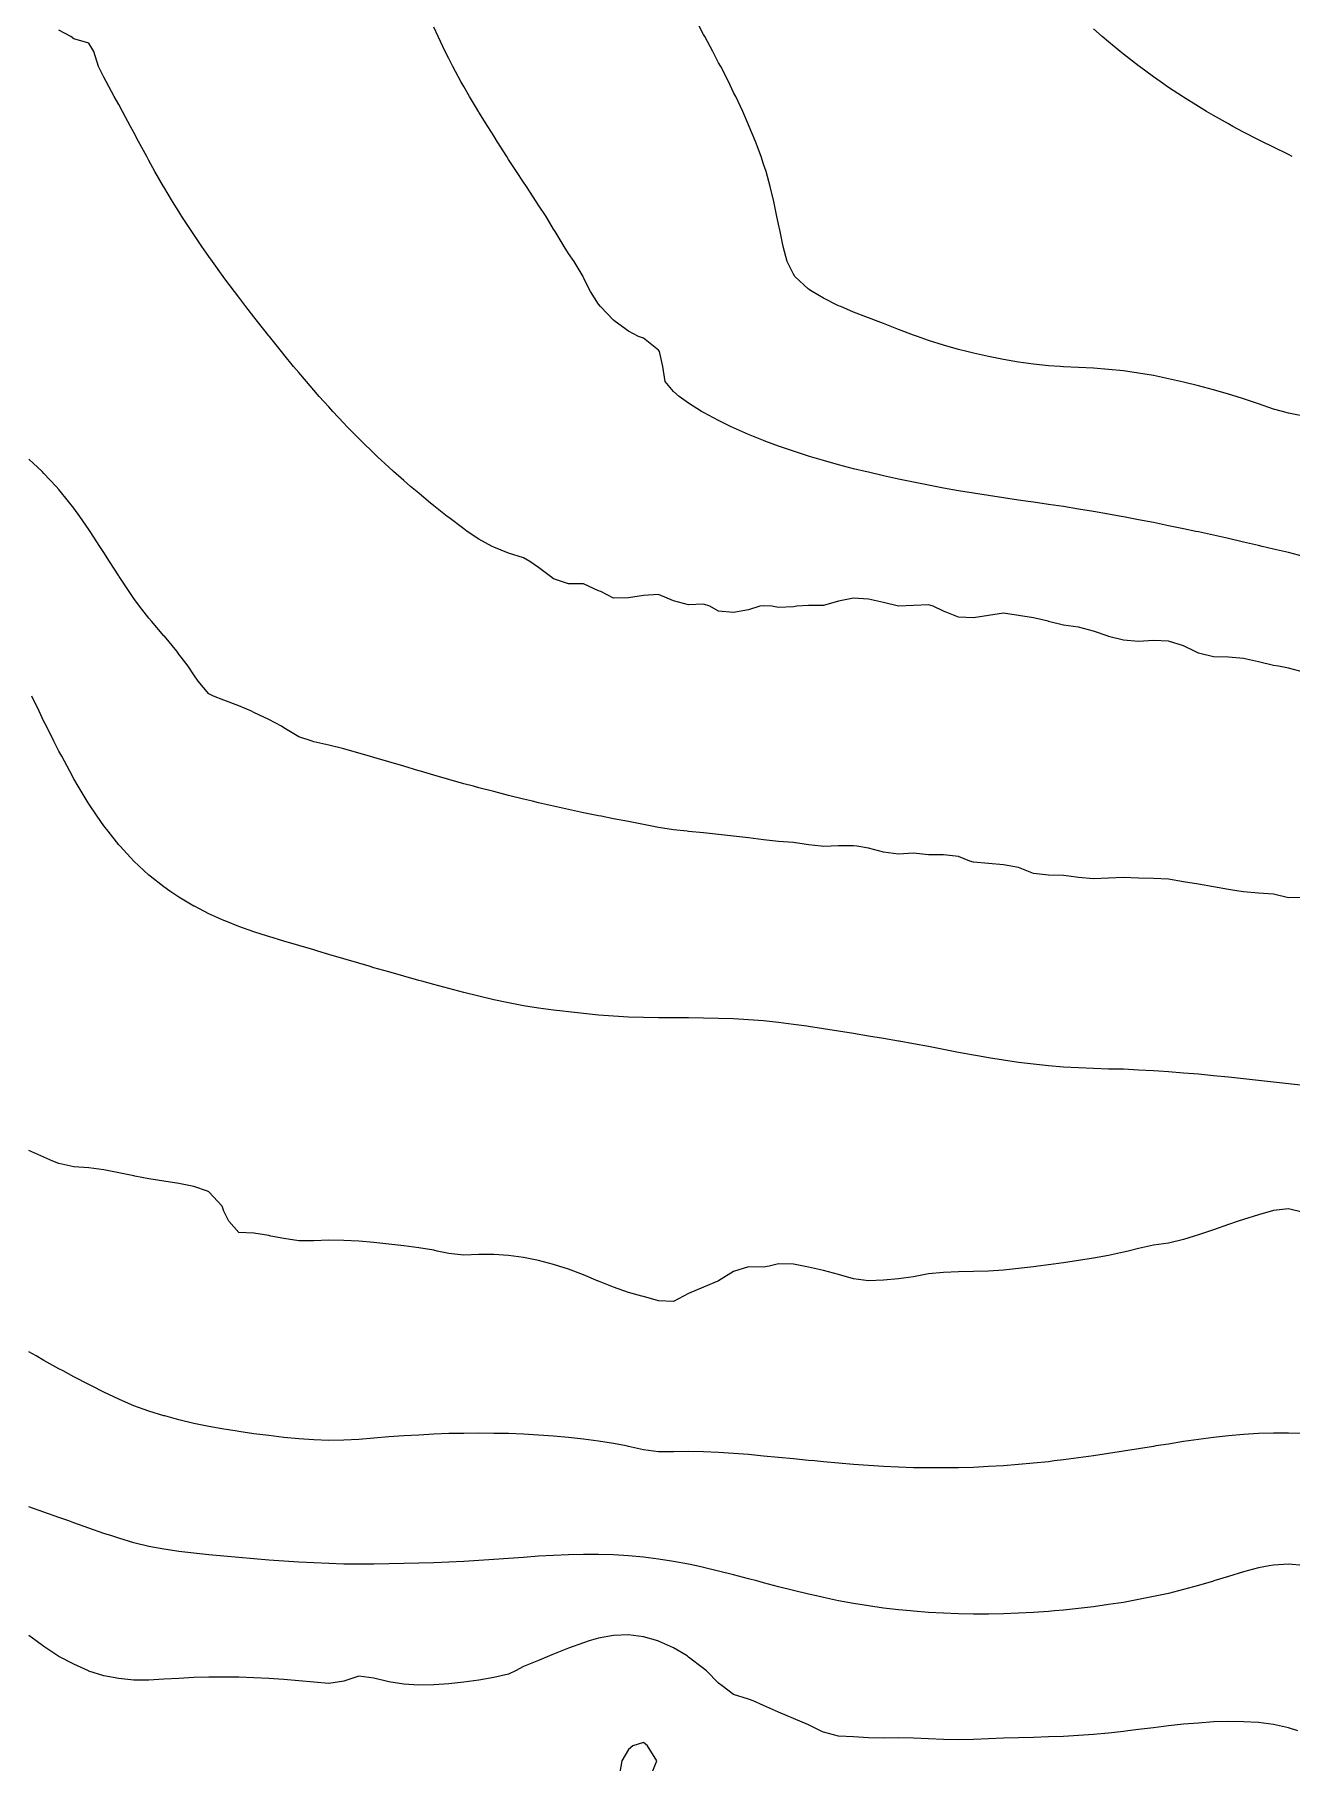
# Model space of a CAD drawing. Extents: x 771911 to 772814, y 1416488 to 1417835.
# Drawn here: x 772193.8 to 772277.6, y 1417049.1 to 1417164.3 of the extents above; entities that cross this region are included whole.
import ezdxf

# ---------------------------------------------------------------- set-up
doc = ezdxf.new("R2010")
doc.units = 0
doc.header["$MEASUREMENT"] = 0
for name, color, linetype in [('751.5', 1, 'CONTINUOUS'), ('752', 1, 'CONTINUOUS'), ('752.5', 1, 'CONTINUOUS'), ('753', 1, 'CONTINUOUS'), ('753.5', 1, 'CONTINUOUS'), ('754', 1, 'CONTINUOUS'), ('754.5', 1, 'CONTINUOUS'), ('755', 1, 'CONTINUOUS'), ('755.5', 1, 'CONTINUOUS'), ('756', 1, 'CONTINUOUS'), ('756.5', 1, 'CONTINUOUS')]:
    doc.layers.add(name, color=color, linetype=linetype)

msp = doc.modelspace()

# ---------------------------------------------------------------- linework, layer by layer
at = {"layer": '751.5', "color": 0, "linetype": 'Continuous'}
msp.add_polyline3d([(772234.91, 1417048.21, 751.5), (772235.31, 1417049.21, 751.5), (772234.7, 1417050.21, 751.5), (772234.43, 1417050.44, 751.5), (772233.7, 1417050.21, 751.5), (772233.43, 1417049.96, 751.5), (772232.97, 1417049.21, 751.5), (772232.81, 1417048.21, 751.5)], dxfattribs=at)
at = {"layer": '752', "color": 0, "linetype": 'Continuous'}
msp.add_polyline3d([(772278.06, 1417051.21, 752), (772277.43, 1417051.4, 752), (772276.43, 1417051.64, 752), (772275.43, 1417051.76, 752), (772274.43, 1417051.82, 752), (772273.43, 1417051.83, 752), (772272.43, 1417051.8, 752), (772271.43, 1417051.73, 752), (772270.43, 1417051.65, 752), (772269.43, 1417051.54, 752), (772268.43, 1417051.42, 752), (772267.43, 1417051.29, 752), (772266.73, 1417051.21, 752), (772266.43, 1417051.17, 752), (772265.43, 1417051.06, 752), (772264.43, 1417050.96, 752), (772263.43, 1417050.89, 752), (772262.43, 1417050.84, 752), (772261.43, 1417050.8, 752), (772260.43, 1417050.77, 752), (772259.43, 1417050.74, 752), (772258.43, 1417050.71, 752), (772257.43, 1417050.67, 752), (772256.43, 1417050.64, 752), (772255.43, 1417050.62, 752), (772254.43, 1417050.64, 752), (772253.43, 1417050.68, 752), (772252.43, 1417050.73, 752), (772251.43, 1417050.75, 752), (772250.43, 1417050.72, 752), (772249.43, 1417050.74, 752), (772248.43, 1417050.82, 752), (772247.43, 1417050.86, 752), (772246.43, 1417051.12, 752), (772246.23, 1417051.21, 752), (772245.43, 1417051.6, 752), (772244.43, 1417052.03, 752), (772244.01, 1417052.21, 752), (772243.43, 1417052.45, 752), (772242.43, 1417052.9, 752), (772241.74, 1417053.21, 752), (772241.43, 1417053.33, 752), (772240.43, 1417053.64, 752), (772239.66, 1417054.21, 752), (772239.43, 1417054.38, 752), (772238.63, 1417055.21, 752), (772238.43, 1417055.36, 752), (772237.43, 1417056.13, 752), (772237.33, 1417056.21, 752), (772236.43, 1417056.74, 752), (772235.43, 1417057.19, 752), (772235.38, 1417057.21, 752), (772234.43, 1417057.49, 752), (772233.43, 1417057.61, 752), (772232.43, 1417057.56, 752), (772231.43, 1417057.38, 752), (772230.8, 1417057.21, 752), (772230.43, 1417057.09, 752), (772229.43, 1417056.73, 752), (772228.43, 1417056.32, 752), (772228.15, 1417056.21, 752), (772227.43, 1417055.91, 752), (772226.43, 1417055.51, 752), (772225.89, 1417055.21, 752), (772225.43, 1417054.99, 752), (772224.43, 1417054.77, 752), (772223.43, 1417054.6, 752), (772222.43, 1417054.45, 752), (772221.43, 1417054.34, 752), (772220.43, 1417054.28, 752), (772219.43, 1417054.26, 752), (772218.43, 1417054.32, 752), (772217.43, 1417054.48, 752), (772216.43, 1417054.72, 752), (772215.43, 1417054.85, 752), (772214.43, 1417054.53, 752), (772213.43, 1417054.37, 752), (772212.43, 1417054.45, 752), (772211.43, 1417054.55, 752), (772210.43, 1417054.63, 752), (772209.43, 1417054.7, 752), (772208.43, 1417054.75, 752), (772207.43, 1417054.79, 752), (772206.43, 1417054.8, 752), (772205.43, 1417054.79, 752), (772204.43, 1417054.76, 752), (772203.43, 1417054.71, 752), (772202.43, 1417054.65, 752), (772201.43, 1417054.59, 752), (772200.43, 1417054.6, 752), (772199.43, 1417054.69, 752), (772198.43, 1417054.87, 752), (772197.43, 1417055.19, 752), (772197.4, 1417055.21, 752), (772196.43, 1417055.65, 752), (772195.43, 1417056.17, 752), (772195.36, 1417056.21, 752), (772194.43, 1417056.84, 752), (772193.92, 1417057.21, 752), (772193.43, 1417057.56, 752)], dxfattribs=at)
at = {"layer": '752.5', "color": 0, "linetype": 'Continuous'}
msp.add_polyline3d([(772278.43, 1417062.24, 752.5), (772277.43, 1417062.32, 752.5), (772276.43, 1417062.26, 752.5), (772276.14, 1417062.21, 752.5), (772275.43, 1417062.08, 752.5), (772274.43, 1417061.82, 752.5), (772273.43, 1417061.51, 752.5), (772272.46, 1417061.21, 752.5), (772272.43, 1417061.2, 752.5), (772271.43, 1417060.9, 752.5), (772270.43, 1417060.63, 752.5), (772269.43, 1417060.38, 752.5), (772268.65, 1417060.21, 752.5), (772268.43, 1417060.16, 752.5), (772267.43, 1417059.96, 752.5), (772266.43, 1417059.78, 752.5), (772265.43, 1417059.63, 752.5), (772264.43, 1417059.49, 752.5), (772263.43, 1417059.36, 752.5), (772262.43, 1417059.26, 752.5), (772261.83, 1417059.21, 752.5), (772261.43, 1417059.17, 752.5), (772260.43, 1417059.1, 752.5), (772259.43, 1417059.05, 752.5), (772258.43, 1417059.02, 752.5), (772257.43, 1417059, 752.5), (772256.43, 1417059, 752.5), (772255.43, 1417059.02, 752.5), (772254.43, 1417059.06, 752.5), (772253.43, 1417059.11, 752.5), (772252.43, 1417059.19, 752.5), (772252.22, 1417059.21, 752.5), (772251.43, 1417059.28, 752.5), (772250.43, 1417059.4, 752.5), (772249.43, 1417059.54, 752.5), (772248.43, 1417059.71, 752.5), (772247.43, 1417059.89, 752.5), (772246.43, 1417060.1, 752.5), (772245.95, 1417060.21, 752.5), (772245.43, 1417060.32, 752.5), (772244.43, 1417060.56, 752.5), (772243.43, 1417060.82, 752.5), (772242.43, 1417061.08, 752.5), (772241.97, 1417061.21, 752.5), (772241.43, 1417061.35, 752.5), (772240.43, 1417061.61, 752.5), (772239.43, 1417061.87, 752.5), (772238.43, 1417062.1, 752.5), (772237.95, 1417062.21, 752.5), (772237.43, 1417062.32, 752.5), (772236.43, 1417062.51, 752.5), (772235.43, 1417062.67, 752.5), (772234.43, 1417062.79, 752.5), (772233.43, 1417062.88, 752.5), (772232.43, 1417062.94, 752.5), (772231.43, 1417062.97, 752.5), (772230.43, 1417062.98, 752.5), (772229.43, 1417062.95, 752.5), (772228.43, 1417062.91, 752.5), (772227.43, 1417062.85, 752.5), (772226.43, 1417062.78, 752.5), (772225.43, 1417062.71, 752.5), (772224.43, 1417062.64, 752.5), (772223.43, 1417062.57, 752.5), (772222.43, 1417062.51, 752.5), (772221.43, 1417062.46, 752.5), (772220.43, 1417062.42, 752.5), (772219.43, 1417062.39, 752.5), (772218.43, 1417062.36, 752.5), (772217.43, 1417062.34, 752.5), (772216.43, 1417062.32, 752.5), (772215.43, 1417062.32, 752.5), (772214.43, 1417062.33, 752.5), (772213.43, 1417062.37, 752.5), (772212.43, 1417062.42, 752.5), (772211.43, 1417062.47, 752.5), (772210.43, 1417062.53, 752.5), (772209.43, 1417062.6, 752.5), (772208.43, 1417062.68, 752.5), (772207.43, 1417062.76, 752.5), (772206.43, 1417062.85, 752.5), (772205.43, 1417062.94, 752.5), (772204.43, 1417063.05, 752.5), (772203.43, 1417063.17, 752.5), (772203.17, 1417063.21, 752.5), (772202.43, 1417063.32, 752.5), (772201.43, 1417063.51, 752.5), (772200.43, 1417063.75, 752.5), (772199.43, 1417064.05, 752.5), (772198.97, 1417064.21, 752.5), (772198.43, 1417064.38, 752.5), (772197.43, 1417064.73, 752.5), (772196.43, 1417065.08, 752.5), (772196.09, 1417065.21, 752.5), (772195.43, 1417065.44, 752.5), (772194.43, 1417065.8, 752.5), (772193.43, 1417066.15, 752.5)], dxfattribs=at)
at = {"layer": '753', "color": 0, "linetype": 'Continuous'}
msp.add_polyline3d([(772278.43, 1417071.03, 753), (772277.43, 1417071.06, 753), (772276.43, 1417071.06, 753), (772275.43, 1417071.03, 753), (772274.43, 1417070.97, 753), (772273.43, 1417070.88, 753), (772272.43, 1417070.77, 753), (772271.43, 1417070.64, 753), (772270.43, 1417070.5, 753), (772269.43, 1417070.34, 753), (772268.58, 1417070.21, 753), (772268.43, 1417070.18, 753), (772267.43, 1417070.02, 753), (772266.43, 1417069.86, 753), (772265.43, 1417069.71, 753), (772264.43, 1417069.55, 753), (772263.43, 1417069.41, 753), (772262.43, 1417069.28, 753), (772261.81, 1417069.21, 753), (772261.43, 1417069.16, 753), (772260.43, 1417069.06, 753), (772259.43, 1417068.97, 753), (772258.43, 1417068.89, 753), (772257.43, 1417068.83, 753), (772256.43, 1417068.78, 753), (772255.43, 1417068.75, 753), (772254.43, 1417068.74, 753), (772253.43, 1417068.74, 753), (772252.43, 1417068.76, 753), (772251.43, 1417068.79, 753), (772250.43, 1417068.84, 753), (772249.43, 1417068.9, 753), (772248.43, 1417068.97, 753), (772247.43, 1417069.06, 753), (772246.43, 1417069.15, 753), (772245.82, 1417069.21, 753), (772245.43, 1417069.24, 753), (772244.43, 1417069.35, 753), (772243.43, 1417069.45, 753), (772242.43, 1417069.54, 753), (772241.43, 1417069.63, 753), (772240.43, 1417069.71, 753), (772239.43, 1417069.77, 753), (772238.43, 1417069.82, 753), (772237.43, 1417069.84, 753), (772236.43, 1417069.82, 753), (772235.43, 1417069.81, 753), (772234.43, 1417069.95, 753), (772233.43, 1417070.17, 753), (772233.26, 1417070.21, 753), (772232.43, 1417070.37, 753), (772231.43, 1417070.53, 753), (772230.43, 1417070.66, 753), (772229.43, 1417070.77, 753), (772228.43, 1417070.86, 753), (772227.43, 1417070.93, 753), (772226.43, 1417070.99, 753), (772225.43, 1417071.03, 753), (772224.43, 1417071.05, 753), (772223.43, 1417071.06, 753), (772222.43, 1417071.05, 753), (772221.43, 1417071.03, 753), (772220.43, 1417070.99, 753), (772219.43, 1417070.94, 753), (772218.43, 1417070.88, 753), (772217.43, 1417070.81, 753), (772216.43, 1417070.73, 753), (772215.43, 1417070.65, 753), (772214.43, 1417070.6, 753), (772213.43, 1417070.58, 753), (772212.43, 1417070.61, 753), (772211.43, 1417070.68, 753), (772210.43, 1417070.78, 753), (772209.43, 1417070.9, 753), (772208.43, 1417071.02, 753), (772207.43, 1417071.17, 753), (772207.18, 1417071.21, 753), (772206.43, 1417071.32, 753), (772205.43, 1417071.5, 753), (772204.43, 1417071.71, 753), (772203.43, 1417071.95, 753), (772202.5, 1417072.21, 753), (772202.43, 1417072.23, 753), (772201.43, 1417072.54, 753), (772200.43, 1417072.89, 753), (772199.68, 1417073.21, 753), (772199.43, 1417073.32, 753), (772198.43, 1417073.8, 753), (772197.61, 1417074.21, 753), (772197.43, 1417074.3, 753), (772196.43, 1417074.82, 753), (772195.71, 1417075.21, 753), (772195.43, 1417075.36, 753), (772194.43, 1417075.92, 753), (772193.92, 1417076.21, 753), (772193.43, 1417076.49, 753)], dxfattribs=at)
at = {"layer": '753.5', "color": 0, "linetype": 'Continuous'}
msp.add_polyline3d([(772278.43, 1417085.77, 753.5), (772277.43, 1417086.02, 753.5), (772276.43, 1417085.92, 753.5), (772275.43, 1417085.63, 753.5), (772274.43, 1417085.32, 753.5), (772274.07, 1417085.21, 753.5), (772273.43, 1417084.98, 753.5), (772272.43, 1417084.63, 753.5), (772271.43, 1417084.29, 753.5), (772271.15, 1417084.21, 753.5), (772270.43, 1417083.97, 753.5), (772269.43, 1417083.73, 753.5), (772268.43, 1417083.61, 753.5), (772267.43, 1417083.38, 753.5), (772266.75, 1417083.21, 753.5), (772266.43, 1417083.13, 753.5), (772265.43, 1417082.92, 753.5), (772264.43, 1417082.74, 753.5), (772263.43, 1417082.57, 753.5), (772262.43, 1417082.43, 753.5), (772261.43, 1417082.3, 753.5), (772260.75, 1417082.21, 753.5), (772260.43, 1417082.16, 753.5), (772259.43, 1417082.04, 753.5), (772258.43, 1417081.93, 753.5), (772257.43, 1417081.87, 753.5), (772256.43, 1417081.85, 753.5), (772255.43, 1417081.83, 753.5), (772254.43, 1417081.78, 753.5), (772253.43, 1417081.68, 753.5), (772252.43, 1417081.5, 753.5), (772251.43, 1417081.36, 753.5), (772250.43, 1417081.27, 753.5), (772249.43, 1417081.23, 753.5), (772248.43, 1417081.36, 753.5), (772247.43, 1417081.64, 753.5), (772246.43, 1417081.91, 753.5), (772245.43, 1417082.14, 753.5), (772245.1, 1417082.21, 753.5), (772244.43, 1417082.33, 753.5), (772243.43, 1417082.35, 753.5), (772242.8, 1417082.21, 753.5), (772242.43, 1417082.13, 753.5), (772241.43, 1417082.15, 753.5), (772240.43, 1417081.85, 753.5), (772239.43, 1417081.23, 753.5), (772239.38, 1417081.21, 753.5), (772238.43, 1417080.8, 753.5), (772237.43, 1417080.37, 753.5), (772237.08, 1417080.21, 753.5), (772236.43, 1417079.85, 753.5), (772235.43, 1417079.9, 753.5), (772234.43, 1417080.17, 753.5), (772234.32, 1417080.21, 753.5), (772233.43, 1417080.45, 753.5), (772232.43, 1417080.8, 753.5), (772231.43, 1417081.2, 753.5), (772231.41, 1417081.21, 753.5), (772230.43, 1417081.63, 753.5), (772229.43, 1417082.01, 753.5), (772228.77, 1417082.21, 753.5), (772228.43, 1417082.32, 753.5), (772227.43, 1417082.57, 753.5), (772226.43, 1417082.77, 753.5), (772225.43, 1417082.91, 753.5), (772224.43, 1417082.99, 753.5), (772223.43, 1417082.99, 753.5), (772222.43, 1417082.94, 753.5), (772221.43, 1417083.05, 753.5), (772220.66, 1417083.21, 753.5), (772220.43, 1417083.26, 753.5), (772219.43, 1417083.42, 753.5), (772218.43, 1417083.55, 753.5), (772217.43, 1417083.67, 753.5), (772216.43, 1417083.77, 753.5), (772215.43, 1417083.86, 753.5), (772214.43, 1417083.92, 753.5), (772213.43, 1417083.94, 753.5), (772212.43, 1417083.9, 753.5), (772211.43, 1417083.88, 753.5), (772210.43, 1417084.04, 753.5), (772209.56, 1417084.21, 753.5), (772209.43, 1417084.25, 753.5), (772208.43, 1417084.4, 753.5), (772207.43, 1417084.45, 753.5), (772206.76, 1417085.21, 753.5), (772206.43, 1417085.87, 753.5), (772206.33, 1417086.21, 753.5), (772205.43, 1417087.15, 753.5), (772205.35, 1417087.21, 753.5), (772204.43, 1417087.51, 753.5), (772203.43, 1417087.72, 753.5), (772202.43, 1417087.88, 753.5), (772201.43, 1417088.03, 753.5), (772200.49, 1417088.21, 753.5), (772200.43, 1417088.22, 753.5), (772199.43, 1417088.43, 753.5), (772198.43, 1417088.62, 753.5), (772197.43, 1417088.76, 753.5), (772196.43, 1417088.82, 753.5), (772195.43, 1417089.05, 753.5), (772195.03, 1417089.21, 753.5), (772194.43, 1417089.48, 753.5), (772193.43, 1417089.91, 753.5)], dxfattribs=at)
at = {"layer": '754', "color": 0, "linetype": 'Continuous'}
msp.add_polyline3d([(772278.43, 1417094.25, 754), (772277.43, 1417094.36, 754), (772276.43, 1417094.47, 754), (772275.43, 1417094.58, 754), (772274.43, 1417094.69, 754), (772273.43, 1417094.8, 754), (772272.43, 1417094.9, 754), (772271.43, 1417095, 754), (772270.43, 1417095.08, 754), (772269.43, 1417095.16, 754), (772268.79, 1417095.21, 754), (772268.43, 1417095.23, 754), (772267.43, 1417095.28, 754), (772266.43, 1417095.33, 754), (772265.43, 1417095.35, 754), (772264.43, 1417095.38, 754), (772263.43, 1417095.42, 754), (772262.43, 1417095.48, 754), (772261.43, 1417095.56, 754), (772260.43, 1417095.67, 754), (772259.43, 1417095.79, 754), (772258.43, 1417095.94, 754), (772257.43, 1417096.1, 754), (772256.82, 1417096.21, 754), (772256.43, 1417096.27, 754), (772255.43, 1417096.46, 754), (772254.43, 1417096.65, 754), (772253.43, 1417096.85, 754), (772252.43, 1417097.03, 754), (772251.48, 1417097.21, 754), (772251.43, 1417097.21, 754), (772250.43, 1417097.39, 754), (772249.43, 1417097.55, 754), (772248.43, 1417097.72, 754), (772247.43, 1417097.88, 754), (772246.43, 1417098.04, 754), (772245.43, 1417098.19, 754), (772245.31, 1417098.21, 754), (772244.43, 1417098.33, 754), (772243.43, 1417098.46, 754), (772242.43, 1417098.57, 754), (772241.43, 1417098.64, 754), (772240.43, 1417098.69, 754), (772239.43, 1417098.73, 754), (772238.43, 1417098.75, 754), (772237.43, 1417098.77, 754), (772236.43, 1417098.77, 754), (772235.43, 1417098.77, 754), (772234.43, 1417098.78, 754), (772233.43, 1417098.81, 754), (772232.43, 1417098.87, 754), (772231.43, 1417098.95, 754), (772230.43, 1417099.05, 754), (772229.43, 1417099.16, 754), (772229.05, 1417099.21, 754), (772228.43, 1417099.28, 754), (772227.43, 1417099.42, 754), (772226.43, 1417099.57, 754), (772225.43, 1417099.76, 754), (772224.43, 1417099.97, 754), (772223.43, 1417100.2, 754), (772223.43, 1417100.21, 754), (772222.43, 1417100.45, 754), (772221.43, 1417100.71, 754), (772220.43, 1417100.98, 754), (772219.63, 1417101.21, 754), (772219.43, 1417101.26, 754), (772218.43, 1417101.54, 754), (772217.43, 1417101.83, 754), (772216.43, 1417102.11, 754), (772216.12, 1417102.21, 754), (772215.43, 1417102.41, 754), (772214.43, 1417102.7, 754), (772213.43, 1417102.99, 754), (772212.7, 1417103.21, 754), (772212.43, 1417103.29, 754), (772211.43, 1417103.58, 754), (772210.43, 1417103.87, 754), (772209.43, 1417104.18, 754), (772209.35, 1417104.21, 754), (772208.43, 1417104.5, 754), (772207.43, 1417104.86, 754), (772206.56, 1417105.21, 754), (772206.43, 1417105.26, 754), (772205.43, 1417105.71, 754), (772204.47, 1417106.21, 754), (772204.43, 1417106.22, 754), (772203.43, 1417106.81, 754), (772202.84, 1417107.21, 754), (772202.43, 1417107.5, 754), (772201.53, 1417108.21, 754), (772201.43, 1417108.29, 754), (772200.44, 1417109.21, 754), (772200.43, 1417109.22, 754), (772199.52, 1417110.21, 754), (772199.43, 1417110.3, 754), (772198.71, 1417111.21, 754), (772198.43, 1417111.57, 754), (772197.99, 1417112.21, 754), (772197.43, 1417113.03, 754), (772197.33, 1417113.21, 754), (772196.73, 1417114.21, 754), (772196.43, 1417114.7, 754), (772196.16, 1417115.21, 754), (772195.62, 1417116.21, 754), (772195.43, 1417116.54, 754), (772195.1, 1417117.21, 754), (772194.6, 1417118.21, 754), (772194.43, 1417118.53, 754), (772194.11, 1417119.21, 754), (772193.63, 1417120.21, 754)], dxfattribs=at)
at = {"layer": '754.5', "color": 0, "linetype": 'Continuous'}
msp.add_polyline3d([(772278.43, 1417106.8, 754.5), (772277.43, 1417106.76, 754.5), (772276.43, 1417107.01, 754.5), (772275.43, 1417107.08, 754.5), (772274.43, 1417107.16, 754.5), (772274.12, 1417107.21, 754.5), (772273.43, 1417107.32, 754.5), (772272.43, 1417107.51, 754.5), (772271.43, 1417107.69, 754.5), (772270.43, 1417107.84, 754.5), (772269.43, 1417108.01, 754.5), (772268.43, 1417108.06, 754.5), (772267.43, 1417108.09, 754.5), (772266.43, 1417108.12, 754.5), (772265.43, 1417108.07, 754.5), (772264.43, 1417108.04, 754.5), (772263.43, 1417108.12, 754.5), (772262.78, 1417108.21, 754.5), (772262.43, 1417108.26, 754.5), (772261.43, 1417108.27, 754.5), (772260.43, 1417108.39, 754.5), (772259.43, 1417108.8, 754.5), (772258.43, 1417108.98, 754.5), (772257.43, 1417109.05, 754.5), (772256.43, 1417109.14, 754.5), (772256.19, 1417109.21, 754.5), (772255.43, 1417109.52, 754.5), (772254.43, 1417109.63, 754.5), (772253.43, 1417109.63, 754.5), (772252.43, 1417109.74, 754.5), (772251.43, 1417109.67, 754.5), (772250.43, 1417109.82, 754.5), (772249.43, 1417110.09, 754.5), (772248.64, 1417110.21, 754.5), (772248.43, 1417110.24, 754.5), (772247.43, 1417110.23, 754.5), (772246.93, 1417110.21, 754.5), (772246.43, 1417110.19, 754.5), (772246.28, 1417110.21, 754.5), (772245.43, 1417110.3, 754.5), (772244.43, 1417110.45, 754.5), (772243.43, 1417110.53, 754.5), (772242.43, 1417110.63, 754.5), (772241.43, 1417110.76, 754.5), (772240.43, 1417110.88, 754.5), (772239.43, 1417110.99, 754.5), (772238.43, 1417111.1, 754.5), (772237.43, 1417111.19, 754.5), (772237.33, 1417111.21, 754.5), (772236.43, 1417111.31, 754.5), (772235.43, 1417111.47, 754.5), (772234.43, 1417111.66, 754.5), (772233.43, 1417111.85, 754.5), (772232.43, 1417112.04, 754.5), (772231.61, 1417112.21, 754.5), (772231.43, 1417112.24, 754.5), (772230.43, 1417112.44, 754.5), (772229.43, 1417112.66, 754.5), (772228.43, 1417112.88, 754.5), (772227.43, 1417113.11, 754.5), (772227.03, 1417113.21, 754.5), (772226.43, 1417113.35, 754.5), (772225.43, 1417113.59, 754.5), (772224.43, 1417113.85, 754.5), (772223.43, 1417114.11, 754.5), (772223.08, 1417114.21, 754.5), (772222.43, 1417114.38, 754.5), (772221.43, 1417114.67, 754.5), (772220.43, 1417114.95, 754.5), (772219.56, 1417115.21, 754.5), (772219.43, 1417115.24, 754.5), (772218.43, 1417115.54, 754.5), (772217.43, 1417115.84, 754.5), (772216.43, 1417116.13, 754.5), (772216.16, 1417116.21, 754.5), (772215.43, 1417116.42, 754.5), (772214.43, 1417116.7, 754.5), (772213.43, 1417116.96, 754.5), (772212.43, 1417117.18, 754.5), (772212.33, 1417117.21, 754.5), (772211.43, 1417117.51, 754.5), (772210.43, 1417118.11, 754.5), (772210.27, 1417118.21, 754.5), (772209.43, 1417118.66, 754.5), (772208.43, 1417119.14, 754.5), (772208.29, 1417119.21, 754.5), (772207.43, 1417119.57, 754.5), (772206.43, 1417119.95, 754.5), (772205.75, 1417120.21, 754.5), (772205.43, 1417120.38, 754.5), (772204.72, 1417121.21, 754.5), (772204.43, 1417121.64, 754.5), (772204.06, 1417122.21, 754.5), (772203.43, 1417123.03, 754.5), (772203.29, 1417123.21, 754.5), (772202.47, 1417124.21, 754.5), (772202.43, 1417124.24, 754.5), (772201.62, 1417125.21, 754.5), (772201.43, 1417125.41, 754.5), (772200.81, 1417126.21, 754.5), (772200.43, 1417126.73, 754.5), (772200.13, 1417127.21, 754.5), (772199.46, 1417128.21, 754.5), (772199.43, 1417128.25, 754.5), (772198.81, 1417129.21, 754.5), (772198.43, 1417129.8, 754.5), (772198.17, 1417130.21, 754.5), (772197.52, 1417131.21, 754.5), (772197.43, 1417131.33, 754.5), (772196.83, 1417132.21, 754.5), (772196.43, 1417132.75, 754.5), (772196.08, 1417133.21, 754.5), (772195.43, 1417134, 754.5), (772195.25, 1417134.21, 754.5), (772194.43, 1417135.08, 754.5), (772194.31, 1417135.21, 754.5), (772193.43, 1417136.02, 754.5)], dxfattribs=at)
at = {"layer": '755', "color": 0, "linetype": 'Continuous'}
msp.add_polyline3d([(772278.43, 1417121.83, 755), (772277.43, 1417122.09, 755), (772276.76, 1417122.21, 755), (772276.43, 1417122.27, 755), (772275.43, 1417122.5, 755), (772274.43, 1417122.72, 755), (772273.43, 1417122.83, 755), (772272.43, 1417122.84, 755), (772271.43, 1417123.09, 755), (772271.16, 1417123.21, 755), (772270.43, 1417123.57, 755), (772269.43, 1417123.88, 755), (772268.43, 1417123.93, 755), (772267.43, 1417123.87, 755), (772266.43, 1417123.96, 755), (772265.43, 1417124.2, 755), (772265.41, 1417124.21, 755), (772264.43, 1417124.55, 755), (772263.43, 1417124.81, 755), (772262.43, 1417124.96, 755), (772261.43, 1417125.19, 755), (772261.4, 1417125.21, 755), (772260.43, 1417125.45, 755), (772259.43, 1417125.59, 755), (772258.43, 1417125.75, 755), (772257.43, 1417125.59, 755), (772256.43, 1417125.44, 755), (772255.43, 1417125.48, 755), (772254.43, 1417125.88, 755), (772253.74, 1417126.21, 755), (772253.43, 1417126.3, 755), (772252.43, 1417126.27, 755), (772251.43, 1417126.21, 755), (772250.43, 1417126.47, 755), (772249.43, 1417126.69, 755), (772248.43, 1417126.75, 755), (772247.43, 1417126.56, 755), (772246.43, 1417126.27, 755), (772245.43, 1417126.26, 755), (772244.64, 1417126.21, 755), (772244.43, 1417126.17, 755), (772243.43, 1417126.14, 755), (772242.97, 1417126.21, 755), (772242.43, 1417126.24, 755), (772242.17, 1417126.21, 755), (772241.43, 1417125.97, 755), (772240.43, 1417125.79, 755), (772239.43, 1417125.88, 755), (772238.85, 1417126.21, 755), (772238.43, 1417126.35, 755), (772237.43, 1417126.3, 755), (772236.43, 1417126.58, 755), (772235.43, 1417127, 755), (772234.43, 1417126.94, 755), (772233.43, 1417126.78, 755), (772232.43, 1417126.76, 755), (772231.57, 1417127.21, 755), (772231.43, 1417127.25, 755), (772230.43, 1417127.7, 755), (772229.43, 1417127.72, 755), (772228.43, 1417128.05, 755), (772228.23, 1417128.21, 755), (772227.43, 1417128.81, 755), (772226.84, 1417129.21, 755), (772226.43, 1417129.45, 755), (772225.43, 1417129.75, 755), (772224.43, 1417130.15, 755), (772224.32, 1417130.21, 755), (772223.43, 1417130.69, 755), (772222.67, 1417131.21, 755), (772222.43, 1417131.37, 755), (772221.43, 1417132.13, 755), (772221.33, 1417132.21, 755), (772220.43, 1417132.92, 755), (772220.09, 1417133.21, 755), (772219.43, 1417133.75, 755), (772218.89, 1417134.21, 755), (772218.43, 1417134.61, 755), (772217.75, 1417135.21, 755), (772217.43, 1417135.49, 755), (772216.66, 1417136.21, 755), (772216.43, 1417136.43, 755), (772215.63, 1417137.21, 755), (772215.43, 1417137.4, 755), (772214.64, 1417138.21, 755), (772214.43, 1417138.43, 755), (772213.7, 1417139.21, 755), (772213.43, 1417139.51, 755), (772212.8, 1417140.21, 755), (772212.43, 1417140.63, 755), (772211.94, 1417141.21, 755), (772211.43, 1417141.8, 755), (772211.09, 1417142.21, 755), (772210.43, 1417143.01, 755), (772210.27, 1417143.21, 755), (772209.47, 1417144.21, 755), (772209.43, 1417144.25, 755), (772208.68, 1417145.21, 755), (772208.43, 1417145.52, 755), (772207.9, 1417146.21, 755), (772207.43, 1417146.82, 755), (772207.14, 1417147.21, 755), (772206.43, 1417148.15, 755), (772206.39, 1417148.21, 755), (772205.67, 1417149.21, 755), (772205.43, 1417149.55, 755), (772204.97, 1417150.21, 755), (772204.43, 1417151, 755), (772204.29, 1417151.21, 755), (772203.64, 1417152.21, 755), (772203.43, 1417152.54, 755), (772203.01, 1417153.21, 755), (772202.43, 1417154.18, 755), (772202.41, 1417154.21, 755), (772201.84, 1417155.21, 755), (772201.43, 1417155.95, 755), (772201.29, 1417156.21, 755), (772200.75, 1417157.21, 755), (772200.43, 1417157.81, 755), (772200.22, 1417158.21, 755), (772199.68, 1417159.21, 755), (772199.43, 1417159.67, 755), (772199.13, 1417160.21, 755), (772198.58, 1417161.21, 755), (772198.43, 1417161.5, 755), (772198.07, 1417162.21, 755), (772197.76, 1417163.21, 755), (772197.43, 1417163.77, 755), (772196.43, 1417164.07, 755), (772196.22, 1417164.21, 755), (772195.43, 1417164.63, 755)], dxfattribs=at)
at = {"layer": '755.5', "color": 0, "linetype": 'Continuous'}
msp.add_polyline3d([(772278.43, 1417129.53, 755.5), (772277.43, 1417129.79, 755.5), (772276.43, 1417130.03, 755.5), (772275.68, 1417130.21, 755.5), (772275.43, 1417130.27, 755.5), (772274.43, 1417130.5, 755.5), (772273.43, 1417130.73, 755.5), (772272.43, 1417130.95, 755.5), (772271.43, 1417131.17, 755.5), (772271.25, 1417131.21, 755.5), (772270.43, 1417131.38, 755.5), (772269.43, 1417131.59, 755.5), (772268.43, 1417131.8, 755.5), (772267.43, 1417131.99, 755.5), (772266.43, 1417132.18, 755.5), (772266.28, 1417132.21, 755.5), (772265.43, 1417132.36, 755.5), (772264.43, 1417132.53, 755.5), (772263.43, 1417132.7, 755.5), (772262.43, 1417132.86, 755.5), (772261.43, 1417133.01, 755.5), (772260.43, 1417133.15, 755.5), (772260.07, 1417133.21, 755.5), (772259.43, 1417133.3, 755.5), (772258.43, 1417133.45, 755.5), (772257.43, 1417133.6, 755.5), (772256.43, 1417133.75, 755.5), (772255.43, 1417133.92, 755.5), (772254.43, 1417134.1, 755.5), (772253.87, 1417134.21, 755.5), (772253.43, 1417134.29, 755.5), (772252.43, 1417134.49, 755.5), (772251.43, 1417134.7, 755.5), (772250.43, 1417134.92, 755.5), (772249.43, 1417135.15, 755.5), (772249.2, 1417135.21, 755.5), (772248.43, 1417135.39, 755.5), (772247.43, 1417135.65, 755.5), (772246.43, 1417135.93, 755.5), (772245.5, 1417136.21, 755.5), (772245.43, 1417136.23, 755.5), (772244.43, 1417136.55, 755.5), (772243.43, 1417136.89, 755.5), (772242.59, 1417137.21, 755.5), (772242.43, 1417137.27, 755.5), (772241.43, 1417137.68, 755.5), (772240.43, 1417138.11, 755.5), (772240.23, 1417138.21, 755.5), (772239.43, 1417138.6, 755.5), (772238.43, 1417139.13, 755.5), (772238.3, 1417139.21, 755.5), (772237.43, 1417139.76, 755.5), (772236.8, 1417140.21, 755.5), (772236.43, 1417140.53, 755.5), (772235.86, 1417141.21, 755.5), (772235.71, 1417142.21, 755.5), (772235.5, 1417143.21, 755.5), (772235.43, 1417143.29, 755.5), (772234.43, 1417144.09, 755.5), (772234.09, 1417144.21, 755.5), (772233.43, 1417144.56, 755.5), (772232.53, 1417145.21, 755.5), (772232.43, 1417145.3, 755.5), (772231.56, 1417146.21, 755.5), (772231.43, 1417146.36, 755.5), (772230.88, 1417147.21, 755.5), (772230.43, 1417148.12, 755.5), (772230.39, 1417148.21, 755.5), (772229.79, 1417149.21, 755.5), (772229.43, 1417149.74, 755.5), (772229.14, 1417150.21, 755.5), (772228.53, 1417151.21, 755.5), (772228.43, 1417151.37, 755.5), (772227.92, 1417152.21, 755.5), (772227.43, 1417152.96, 755.5), (772227.27, 1417153.21, 755.5), (772226.62, 1417154.21, 755.5), (772226.43, 1417154.49, 755.5), (772225.96, 1417155.21, 755.5), (772225.43, 1417156.02, 755.5), (772225.31, 1417156.21, 755.5), (772224.67, 1417157.21, 755.5), (772224.43, 1417157.58, 755.5), (772224.03, 1417158.21, 755.5), (772223.43, 1417159.18, 755.5), (772223.42, 1417159.21, 755.5), (772222.82, 1417160.21, 755.5), (772222.43, 1417160.89, 755.5), (772222.25, 1417161.21, 755.5), (772221.71, 1417162.21, 755.5), (772221.43, 1417162.75, 755.5), (772221.2, 1417163.21, 755.5), (772220.72, 1417164.21, 755.5), (772220.43, 1417164.83, 755.5)], dxfattribs=at)
at = {"layer": '756', "color": 0, "linetype": 'Continuous'}
msp.add_polyline3d([(772278.43, 1417138.9, 756), (772277.43, 1417139.1, 756), (772277.03, 1417139.21, 756), (772276.43, 1417139.37, 756), (772275.43, 1417139.72, 756), (772274.43, 1417140.06, 756), (772273.94, 1417140.21, 756), (772273.43, 1417140.37, 756), (772272.43, 1417140.66, 756), (772271.43, 1417140.92, 756), (772270.43, 1417141.16, 756), (772270.24, 1417141.21, 756), (772269.43, 1417141.39, 756), (772268.43, 1417141.6, 756), (772267.43, 1417141.77, 756), (772266.43, 1417141.91, 756), (772265.43, 1417142.01, 756), (772264.43, 1417142.09, 756), (772263.43, 1417142.14, 756), (772262.43, 1417142.19, 756), (772262.2, 1417142.21, 756), (772261.43, 1417142.26, 756), (772260.43, 1417142.36, 756), (772259.43, 1417142.5, 756), (772258.43, 1417142.68, 756), (772257.43, 1417142.88, 756), (772256.43, 1417143.1, 756), (772255.99, 1417143.21, 756), (772255.43, 1417143.34, 756), (772254.43, 1417143.62, 756), (772253.43, 1417143.94, 756), (772252.69, 1417144.21, 756), (772252.43, 1417144.3, 756), (772251.43, 1417144.68, 756), (772250.43, 1417145.07, 756), (772250.08, 1417145.21, 756), (772249.43, 1417145.46, 756), (772248.43, 1417145.84, 756), (772247.58, 1417146.21, 756), (772247.43, 1417146.26, 756), (772246.43, 1417146.77, 756), (772245.68, 1417147.21, 756), (772245.43, 1417147.36, 756), (772244.51, 1417148.21, 756), (772244.43, 1417148.37, 756), (772244.01, 1417149.21, 756), (772243.74, 1417150.21, 756), (772243.53, 1417151.21, 756), (772243.43, 1417151.69, 756), (772243.32, 1417152.21, 756), (772243.12, 1417153.21, 756), (772242.88, 1417154.21, 756), (772242.6, 1417155.21, 756), (772242.43, 1417155.71, 756), (772242.27, 1417156.21, 756), (772241.9, 1417157.21, 756), (772241.48, 1417158.21, 756), (772241.43, 1417158.32, 756), (772241.04, 1417159.21, 756), (772240.57, 1417160.21, 756), (772240.43, 1417160.48, 756), (772240.08, 1417161.21, 756), (772239.57, 1417162.21, 756), (772239.43, 1417162.46, 756), (772239.04, 1417163.21, 756), (772238.51, 1417164.21, 756), (772238.43, 1417164.34, 756), (772237.97, 1417165.21, 756)], dxfattribs=at)
at = {"layer": '756.5', "color": 0, "linetype": 'Continuous'}
msp.add_polyline3d([(772277.69, 1417156.21, 756.5), (772277.43, 1417156.34, 756.5), (772276.43, 1417156.83, 756.5), (772275.65, 1417157.21, 756.5), (772275.43, 1417157.32, 756.5), (772274.43, 1417157.84, 756.5), (772273.73, 1417158.21, 756.5), (772273.43, 1417158.38, 756.5), (772272.43, 1417158.94, 756.5), (772271.98, 1417159.21, 756.5), (772271.43, 1417159.54, 756.5), (772270.43, 1417160.16, 756.5), (772270.36, 1417160.21, 756.5), (772269.43, 1417160.82, 756.5), (772268.87, 1417161.21, 756.5), (772268.43, 1417161.52, 756.5), (772267.49, 1417162.21, 756.5), (772267.43, 1417162.25, 756.5), (772266.43, 1417163.03, 756.5), (772266.21, 1417163.21, 756.5), (772265.43, 1417163.85, 756.5), (772265.01, 1417164.21, 756.5), (772264.43, 1417164.72, 756.5)], dxfattribs=at)

doc.saveas('drawing.dxf')
